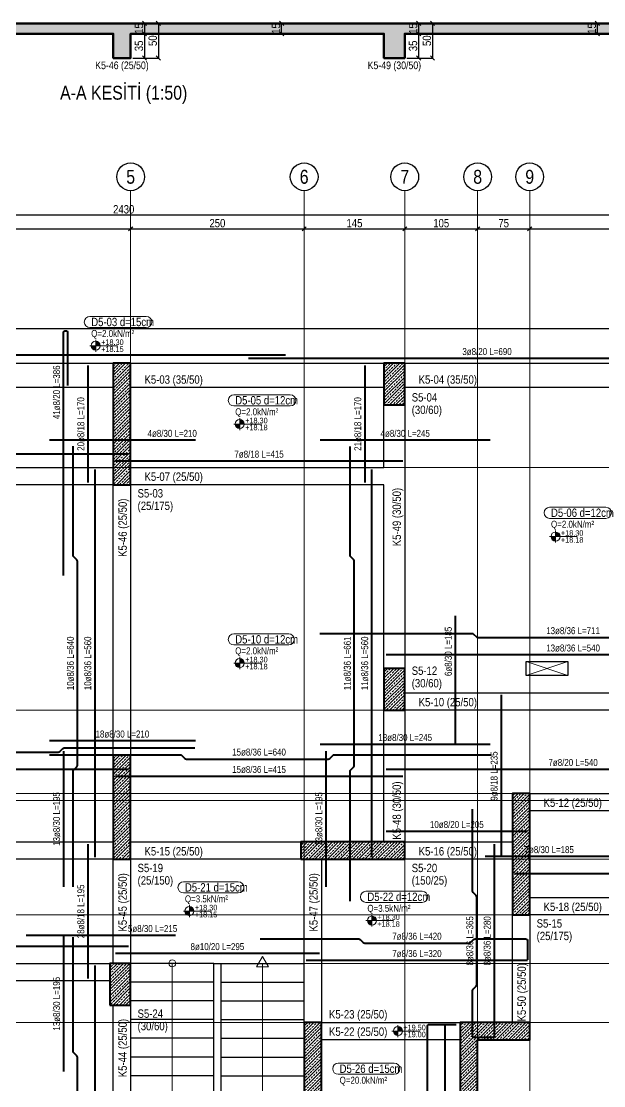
# Model space of a CAD drawing. Header units: millimetres. Extents: x 1294 to 4469, y 421 to 2814.
# Drawn here: x 2827 to 3666, y 1258 to 2792 of the extents above; entities that cross this region are included whole.
import ezdxf
from ezdxf.enums import TextEntityAlignment as Align

# ---------------------------------------------------------------- set-up
doc = ezdxf.new("R2010")
doc.units = ezdxf.units.MM
doc.linetypes.add('DASHED', pattern=[0.75, 0.5, -0.25])
for name, color, linetype, lineweight in [('AKS BALONU (BEYKENT)', 7, 'Continuous', 30), ('AKS CIZGISI (BEYKENT)', 252, 'DASHED', 20), ('AKS OLCU (BEYKENT)', 6, 'Continuous', 18), ('AKS YAZISI (BEYKENT)', 3, 'Continuous', 20), ('CIZGI (BEYKENT)', 1, 'Continuous', 20), ('DONATI (BEYKENT)', 4, 'Continuous', 40), ('DONATI YAZISI (BEYKENT)', 3, 'Continuous', 20), ('DOSEME ISMI (BEYKENT)', 9, 'Continuous', 20), ('DOSEME PAFTA (BEYKENT)', 3, 'Continuous', 20), ('KALIP BOSLUK (BEYKENT)', 30, 'Continuous', 25), ('KAT SINIRI (BEYKENT)', 41, 'Continuous', 25), ('KESIT CIZGISI (BEYKENT)', 3, 'Continuous', 50), ('KESIT ISMI (BEYKENT)', 6, 'Continuous', 20), ('KIRIS (BEYKENT)', 2, 'Continuous', 30), ('KIRIS ISMI (BEYKENT)', 40, 'Continuous', 20), ('KOLON (BEYKENT)', 3, 'Continuous', 40), ('KOLON ISMI (BEYKENT)', 91, 'Continuous', 20), ('KOT CIZGISI (BEYKENT)', 7, 'Continuous', 20), ('KOT YAZI (BEYKENT)', 7, 'Continuous', 20), ('MERDIVEN (BEYKENT)', 5, 'Continuous', 30), ('MERDIVEN YAZI (BEYKENT)', 51, 'Continuous', 20), ('OLCU (BEYKENT)', 14, 'Continuous', 20), ('TARAMA (BEYKENT)', 8, 'Continuous', 15), ('YUK YAZISI (BEYKENT)', 140, 'Continuous', 20)]:
    doc.layers.add(name, color=color, linetype=linetype, lineweight=lineweight)
doc.styles.add('DONATI YAZISI (BEYKENT)', font='')
doc.styles.add('YAZI (BEYKENT)', font='')
doc.styles.get('DONATI YAZISI (BEYKENT)').set_extended_font_data('Bahnschrift Light Condensed')
doc.styles.get('YAZI (BEYKENT)').set_extended_font_data('Bahnschrift Light Condensed')
doc.dimstyles.new('AKS_OLCU', dxfattribs={"dimtxt": 12, "dimasz": 3, "dimexe": 0.18, "dimexo": 3, "dimgap": 2, "dimtad": 1, "dimdec": 0, "dimrnd": 0.5, "dimzin": 12, "dimdsep": 46, "dimtxsty": 'YAZI (BEYKENT)', "dimtsz": 3, "dimcen": 0.09, "dimclrt": 7, "dimadec": 0, "dimazin": 0, "dimtfac": 1, "dimtdec": 4, "dimtix": 1, "dimtmove": 0, "dimatfit": 3, "dimfxl": 1, "dimtolj": 1, "dimtzin": 0, "dimarcsym": 0})
doc.dimstyles.new('PLAN_OLCU', dxfattribs={"dimtxt": 12, "dimasz": 3, "dimexe": 0.18, "dimexo": 3, "dimgap": 2, "dimtad": 1, "dimdec": 0, "dimrnd": 0.5, "dimzin": 12, "dimdsep": 46, "dimtxsty": 'YAZI (BEYKENT)', "dimtsz": 3, "dimcen": 0.09, "dimclrt": 7, "dimadec": 0, "dimazin": 0, "dimtfac": 1, "dimtdec": 4, "dimtix": 1, "dimtmove": 0, "dimatfit": 3, "dimfxl": 1, "dimtolj": 1, "dimtzin": 0, "dimarcsym": 0})
pattern_1 = [(45, (-86449.589, -21634.381), (-4.49012806, 4.49012806), []), (45, (-86445.099, -21634.381), (-4.49012806, 4.49012806), [3.175, -1.5875])]

# ---------------------------------------------------------------- blocks, each defined once
blk = doc.blocks.new('*D109')
at = {"layer": 'Defpoints', "color": 0, "transparency": 16777216}
for p in [(2984.1, 2789.1), (2984.1, 2774.1), (3004.1, 2774.1)]:
    blk.add_point(p, dxfattribs=at)
at = {"layer": 'OLCU (BEYKENT)', "color": 0, "lineweight": -2, "transparency": 16777216}
for p, q in [((2987.1, 2789.1), (3004.3, 2789.1)), ((3007.1, 2786.1), (3001.1, 2792.1)), ((3007.1, 2771.1), (3001.1, 2777.1)), ((3004.1, 2789.1), (3004.1, 2774.1)), ((2987.1, 2774.1), (3004.3, 2774.1))]:
    blk.add_line(p, q, dxfattribs=at)
at = {"layer": 'OLCU (BEYKENT)', "color": 7, "lineweight": 20, "transparency": 16777216, "insert": (2996.1, 2781.6), "char_height": 12, "attachment_point": 5, "rotation": 90, "style": 'YAZI (BEYKENT)'}
blk.add_mtext('\\A1;15', dxfattribs=at)
blk = doc.blocks.new('*D110')
at = {"layer": 'Defpoints', "color": 0, "transparency": 16777216}
for p in [(2984.1, 2774.1), (2984.1, 2739.1), (3004.1, 2739.1)]:
    blk.add_point(p, dxfattribs=at)
at = {"layer": 'OLCU (BEYKENT)', "color": 0, "lineweight": -2, "transparency": 16777216}
for p, q in [((3007.1, 2771.1), (3001.1, 2777.1)), ((2987.1, 2774.1), (3004.3, 2774.1)), ((3004.1, 2774.1), (3004.1, 2739.1)), ((2987.1, 2739.1), (3004.3, 2739.1)), ((3007.1, 2736.1), (3001.1, 2742.1))]:
    blk.add_line(p, q, dxfattribs=at)
at = {"layer": 'OLCU (BEYKENT)', "color": 7, "lineweight": 20, "transparency": 16777216, "insert": (2996, 2756.6), "char_height": 12, "attachment_point": 5, "rotation": 90, "style": 'YAZI (BEYKENT)'}
blk.add_mtext('\\A1;35', dxfattribs=at)
blk = doc.blocks.new('*D111')
at = {"layer": 'Defpoints', "color": 0, "transparency": 16777216}
for p in [(2984.1, 2789.1), (2984.1, 2739.1), (3024.1, 2739.1)]:
    blk.add_point(p, dxfattribs=at)
at = {"layer": 'OLCU (BEYKENT)', "color": 0, "lineweight": -2, "transparency": 16777216}
for p, q in [((2987.1, 2789.1), (3024.3, 2789.1)), ((3027.1, 2786.1), (3021.1, 2792.1)), ((3024.1, 2789.1), (3024.1, 2739.1)), ((2987.1, 2739.1), (3024.3, 2739.1)), ((3027.1, 2736.1), (3021.1, 2742.1))]:
    blk.add_line(p, q, dxfattribs=at)
at = {"layer": 'OLCU (BEYKENT)', "color": 7, "lineweight": 20, "transparency": 16777216, "insert": (3016, 2764.1), "char_height": 12, "attachment_point": 5, "rotation": 90, "style": 'YAZI (BEYKENT)'}
blk.add_mtext('\\A1;50', dxfattribs=at)
blk = doc.blocks.new('*D112')
at = {"layer": 'Defpoints', "color": 0, "transparency": 16777216}
for p in [(3379.1, 2789.1), (3379.1, 2774.1), (3399.1, 2774.1)]:
    blk.add_point(p, dxfattribs=at)
at = {"layer": 'OLCU (BEYKENT)', "color": 0, "lineweight": -2, "transparency": 16777216}
for p, q in [((3382.1, 2789.1), (3399.3, 2789.1)), ((3402.1, 2786.1), (3396.1, 2792.1)), ((3402.1, 2771.1), (3396.1, 2777.1)), ((3399.1, 2789.1), (3399.1, 2774.1)), ((3382.1, 2774.1), (3399.3, 2774.1))]:
    blk.add_line(p, q, dxfattribs=at)
at = {"layer": 'OLCU (BEYKENT)', "color": 7, "lineweight": 20, "transparency": 16777216, "insert": (3391.1, 2781.6), "char_height": 12, "attachment_point": 5, "rotation": 90, "style": 'YAZI (BEYKENT)'}
blk.add_mtext('\\A1;15', dxfattribs=at)
blk = doc.blocks.new('*D113')
at = {"layer": 'Defpoints', "color": 0, "transparency": 16777216}
for p in [(3379.1, 2774.1), (3379.1, 2739.1), (3399.1, 2739.1)]:
    blk.add_point(p, dxfattribs=at)
at = {"layer": 'OLCU (BEYKENT)', "color": 0, "lineweight": -2, "transparency": 16777216}
for p, q in [((3402.1, 2771.1), (3396.1, 2777.1)), ((3382.1, 2774.1), (3399.3, 2774.1)), ((3399.1, 2774.1), (3399.1, 2739.1)), ((3382.1, 2739.1), (3399.3, 2739.1)), ((3402.1, 2736.1), (3396.1, 2742.1))]:
    blk.add_line(p, q, dxfattribs=at)
at = {"layer": 'OLCU (BEYKENT)', "color": 7, "lineweight": 20, "transparency": 16777216, "insert": (3391, 2756.6), "char_height": 12, "attachment_point": 5, "rotation": 90, "style": 'YAZI (BEYKENT)'}
blk.add_mtext('\\A1;35', dxfattribs=at)
blk = doc.blocks.new('*D114')
at = {"layer": 'Defpoints', "color": 0, "transparency": 16777216}
for p in [(3379.1, 2789.1), (3379.1, 2739.1), (3419.1, 2739.1)]:
    blk.add_point(p, dxfattribs=at)
at = {"layer": 'OLCU (BEYKENT)', "color": 0, "lineweight": -2, "transparency": 16777216}
for p, q in [((3382.1, 2789.1), (3419.3, 2789.1)), ((3422.1, 2786.1), (3416.1, 2792.1)), ((3419.1, 2789.1), (3419.1, 2739.1)), ((3382.1, 2739.1), (3419.3, 2739.1)), ((3422.1, 2736.1), (3416.1, 2742.1))]:
    blk.add_line(p, q, dxfattribs=at)
at = {"layer": 'OLCU (BEYKENT)', "color": 7, "lineweight": 20, "transparency": 16777216, "insert": (3411, 2764.1), "char_height": 12, "attachment_point": 5, "rotation": 90, "style": 'YAZI (BEYKENT)'}
blk.add_mtext('\\A1;50', dxfattribs=at)
blk = doc.blocks.new('*D122')
at = {"layer": 'Defpoints', "color": 0, "transparency": 16777216}
for p in [(3636.6, 2789.1), (3656.6, 2789.1), (3636.6, 2774.1)]:
    blk.add_point(p, dxfattribs=at)
at = {"layer": 'OLCU (BEYKENT)', "color": 0, "lineweight": -2, "transparency": 16777216}
for p, q in [((3639.6, 2789.1), (3656.8, 2789.1)), ((3659.6, 2786.1), (3653.6, 2792.1)), ((3659.6, 2771.1), (3653.6, 2777.1)), ((3656.6, 2774.1), (3656.6, 2789.1)), ((3639.6, 2774.1), (3656.8, 2774.1))]:
    blk.add_line(p, q, dxfattribs=at)
at = {"layer": 'OLCU (BEYKENT)', "color": 7, "lineweight": 20, "transparency": 16777216, "insert": (3648.6, 2781.6), "char_height": 12, "attachment_point": 5, "rotation": 90, "style": 'YAZI (BEYKENT)'}
blk.add_mtext('\\A1;15', dxfattribs=at)
blk = doc.blocks.new('*D125')
at = {"layer": 'Defpoints', "color": 0, "transparency": 16777216}
for p in [(3181.6, 2789.1), (3201.6, 2789.1), (3181.6, 2774.1)]:
    blk.add_point(p, dxfattribs=at)
at = {"layer": 'OLCU (BEYKENT)', "color": 0, "lineweight": -2, "transparency": 16777216}
for p, q in [((3184.6, 2789.1), (3201.8, 2789.1)), ((3204.6, 2786.1), (3198.6, 2792.1)), ((3204.6, 2771.1), (3198.6, 2777.1)), ((3201.6, 2774.1), (3201.6, 2789.1)), ((3184.6, 2774.1), (3201.8, 2774.1))]:
    blk.add_line(p, q, dxfattribs=at)
at = {"layer": 'OLCU (BEYKENT)', "color": 7, "lineweight": 20, "transparency": 16777216, "insert": (3193.6, 2781.6), "char_height": 12, "attachment_point": 5, "rotation": 90, "style": 'YAZI (BEYKENT)'}
blk.add_mtext('\\A1;15', dxfattribs=at)
blk = doc.blocks.new('*D148')
at = {"layer": 'AKS OLCU (BEYKENT)', "color": 0, "lineweight": -2, "transparency": 16777216}
for p, q in [((1756.1, 2509.9), (1762.1, 2515.9)), ((1759.1, 2515.9), (1759.1, 2513.1)), ((1759.1, 2512.9), (4189.1, 2512.9)), ((4186.1, 2509.9), (4192.1, 2515.9)), ((4189.1, 2515.9), (4189.1, 2513.1))]:
    blk.add_line(p, q, dxfattribs=at)
at = {"layer": 'Defpoints', "color": 0, "transparency": 16777216}
for p in [(1759.1, 2512.9), (4189.1, 2512.9), (4189.1, 2512.9)]:
    blk.add_point(p, dxfattribs=at)
at = {"layer": 'AKS OLCU (BEYKENT)', "color": 7, "transparency": 16777216, "insert": (2974.1, 2521), "char_height": 12, "attachment_point": 5, "style": 'YAZI (BEYKENT)'}
blk.add_mtext('\\A1;2430', dxfattribs=at)
blk = doc.blocks.new('*D152')
at = {"layer": 'AKS OLCU (BEYKENT)', "color": 0, "lineweight": -2, "transparency": 16777216}
for p, q in [((2566.1, 2489.9), (2572.1, 2495.9)), ((2569.1, 2495.9), (2569.1, 2493.1)), ((2569.1, 2492.9), (2984.1, 2492.9)), ((2981.1, 2489.9), (2987.1, 2495.9)), ((2984.1, 2495.9), (2984.1, 2493.1))]:
    blk.add_line(p, q, dxfattribs=at)
at = {"layer": 'Defpoints', "color": 0, "transparency": 16777216}
for p in [(2569.1, 2492.9), (2984.1, 2492.9), (2984.1, 2492.9)]:
    blk.add_point(p, dxfattribs=at)
at = {"layer": 'AKS OLCU (BEYKENT)', "color": 7, "transparency": 16777216, "insert": (2776.6, 2501), "char_height": 12, "attachment_point": 5, "style": 'YAZI (BEYKENT)'}
blk.add_mtext('\\A1;415', dxfattribs=at)
blk = doc.blocks.new('*D153')
at = {"layer": 'AKS OLCU (BEYKENT)', "color": 0, "lineweight": -2, "transparency": 16777216}
for p, q in [((2981.1, 2489.9), (2987.1, 2495.9)), ((2984.1, 2495.9), (2984.1, 2493.1)), ((2984.1, 2492.9), (3234.1, 2492.9)), ((3231.1, 2489.9), (3237.1, 2495.9)), ((3234.1, 2495.9), (3234.1, 2493.1))]:
    blk.add_line(p, q, dxfattribs=at)
at = {"layer": 'Defpoints', "color": 0, "transparency": 16777216}
for p in [(2984.1, 2492.9), (3234.1, 2492.9), (3234.1, 2492.9)]:
    blk.add_point(p, dxfattribs=at)
at = {"layer": 'AKS OLCU (BEYKENT)', "color": 7, "transparency": 16777216, "insert": (3109.1, 2501), "char_height": 12, "attachment_point": 5, "style": 'YAZI (BEYKENT)'}
blk.add_mtext('\\A1;250', dxfattribs=at)
blk = doc.blocks.new('*D154')
at = {"layer": 'AKS OLCU (BEYKENT)', "color": 0, "lineweight": -2, "transparency": 16777216}
for p, q in [((3231.1, 2489.9), (3237.1, 2495.9)), ((3234.1, 2495.9), (3234.1, 2493.1)), ((3234.1, 2492.9), (3379.1, 2492.9)), ((3376.1, 2489.9), (3382.1, 2495.9)), ((3379.1, 2495.9), (3379.1, 2493.1))]:
    blk.add_line(p, q, dxfattribs=at)
at = {"layer": 'Defpoints', "color": 0, "transparency": 16777216}
for p in [(3234.1, 2492.9), (3379.1, 2492.9), (3379.1, 2492.9)]:
    blk.add_point(p, dxfattribs=at)
at = {"layer": 'AKS OLCU (BEYKENT)', "color": 7, "transparency": 16777216, "insert": (3306.6, 2501), "char_height": 12, "attachment_point": 5, "style": 'YAZI (BEYKENT)'}
blk.add_mtext('\\A1;145', dxfattribs=at)
blk = doc.blocks.new('*D155')
at = {"layer": 'AKS OLCU (BEYKENT)', "color": 0, "lineweight": -2, "transparency": 16777216}
for p, q in [((3376.1, 2489.9), (3382.1, 2495.9)), ((3379.1, 2495.9), (3379.1, 2493.1)), ((3379.1, 2492.9), (3484.1, 2492.9)), ((3481.1, 2489.9), (3487.1, 2495.9)), ((3484.1, 2495.9), (3484.1, 2493.1))]:
    blk.add_line(p, q, dxfattribs=at)
at = {"layer": 'Defpoints', "color": 0, "transparency": 16777216}
for p in [(3379.1, 2492.9), (3484.1, 2492.9), (3484.1, 2492.9)]:
    blk.add_point(p, dxfattribs=at)
at = {"layer": 'AKS OLCU (BEYKENT)', "color": 7, "transparency": 16777216, "insert": (3431.6, 2501), "char_height": 12, "attachment_point": 5, "style": 'YAZI (BEYKENT)'}
blk.add_mtext('\\A1;105', dxfattribs=at)
blk = doc.blocks.new('*D156')
at = {"layer": 'AKS OLCU (BEYKENT)', "color": 0, "lineweight": -2, "transparency": 16777216}
for p, q in [((3481.1, 2489.9), (3487.1, 2495.9)), ((3484.1, 2495.9), (3484.1, 2493.1)), ((3484.1, 2492.9), (3559.1, 2492.9)), ((3556.1, 2489.9), (3562.1, 2495.9)), ((3559.1, 2495.9), (3559.1, 2493.1))]:
    blk.add_line(p, q, dxfattribs=at)
at = {"layer": 'Defpoints', "color": 0, "transparency": 16777216}
for p in [(3484.1, 2492.9), (3559.1, 2492.9), (3559.1, 2492.9)]:
    blk.add_point(p, dxfattribs=at)
at = {"layer": 'AKS OLCU (BEYKENT)', "color": 7, "transparency": 16777216, "insert": (3521.6, 2501), "char_height": 12, "attachment_point": 5, "style": 'YAZI (BEYKENT)'}
blk.add_mtext('\\A1;75', dxfattribs=at)
blk = doc.blocks.new('*D157')
at = {"layer": 'AKS OLCU (BEYKENT)', "color": 0, "lineweight": -2, "transparency": 16777216}
for p, q in [((3556.1, 2489.9), (3562.1, 2495.9)), ((3559.1, 2495.9), (3559.1, 2493.1)), ((3559.1, 2492.9), (3894.1, 2492.9)), ((3891.1, 2489.9), (3897.1, 2495.9)), ((3894.1, 2495.9), (3894.1, 2493.1))]:
    blk.add_line(p, q, dxfattribs=at)
at = {"layer": 'Defpoints', "color": 0, "transparency": 16777216}
for p in [(3559.1, 2492.9), (3894.1, 2492.9), (3894.1, 2492.9)]:
    blk.add_point(p, dxfattribs=at)
at = {"layer": 'AKS OLCU (BEYKENT)', "color": 7, "transparency": 16777216, "insert": (3726.6, 2501), "char_height": 12, "attachment_point": 5, "style": 'YAZI (BEYKENT)'}
blk.add_mtext('\\A1;335', dxfattribs=at)

msp = doc.modelspace()

# ---------------------------------------------------------------- hatches: boundary and pattern name
at = {"layer": 'KOT CIZGISI (BEYKENT)', "true_color": 0x000000}
h = msp.add_hatch(color=18, dxfattribs=at)
h.dxf.hatch_style = 1
h.paths.add_polyline_path([(2933.8, 2324.4), (2927.3, 2324.4, 0.414214), (2933.8, 2317.9)])
h = msp.add_hatch(color=18, dxfattribs=at)
h.dxf.hatch_style = 1
h.paths.add_polyline_path([(2933.8, 2330.9), (2933.8, 2324.4), (2940.4, 2324.4, 0.414214)])
h = msp.add_hatch(color=18, dxfattribs=at)
h.dxf.hatch_style = 1
h.paths.add_polyline_path([(3141.3, 2211.5), (3134.8, 2211.5, 0.414214), (3141.3, 2205)])
h = msp.add_hatch(color=18, dxfattribs=at)
h.dxf.hatch_style = 1
h.paths.add_polyline_path([(3141.3, 2218), (3141.3, 2211.5), (3147.9, 2211.5, 0.414214)])
h = msp.add_hatch(color=18, dxfattribs=at)
h.dxf.hatch_style = 1
h.paths.add_polyline_path([(3596.3, 2049.4), (3589.8, 2049.4, 0.414214), (3596.3, 2042.9)])
h = msp.add_hatch(color=18, dxfattribs=at)
h.dxf.hatch_style = 1
h.paths.add_polyline_path([(3596.3, 2055.9), (3596.3, 2049.4), (3602.9, 2049.4, 0.414214)])
h = msp.add_hatch(color=18, dxfattribs=at)
h.dxf.hatch_style = 1
h.paths.add_polyline_path([(3141.3, 1873.4), (3141.3, 1866.9), (3147.9, 1866.9, 0.414214)])
h = msp.add_hatch(color=18, dxfattribs=at)
h.dxf.hatch_style = 1
h.paths.add_polyline_path([(3141.3, 1866.9), (3134.8, 1866.9, 0.414214), (3141.3, 1860.4)])
h = msp.add_hatch(color=18, dxfattribs=at)
h.dxf.hatch_style = 1
h.paths.add_polyline_path([(3068.8, 1509.4), (3062.3, 1509.4, 0.414214), (3068.8, 1502.9)])
h = msp.add_hatch(color=18, dxfattribs=at)
h.dxf.hatch_style = 1
h.paths.add_polyline_path([(3068.8, 1515.9), (3068.8, 1509.4), (3075.4, 1509.4, 0.414214)])
h = msp.add_hatch(color=18, dxfattribs=at)
h.dxf.hatch_style = 1
h.paths.add_polyline_path([(3331.7, 1495.9), (3325.2, 1495.9, 0.414214), (3331.7, 1489.3)])
h = msp.add_hatch(color=18, dxfattribs=at)
h.dxf.hatch_style = 1
h.paths.add_polyline_path([(3331.7, 1502.4), (3331.7, 1495.9), (3338.3, 1495.9, 0.414214)])
h = msp.add_hatch(color=18, dxfattribs=at)
h.dxf.hatch_style = 1
h.paths.add_polyline_path([(3369.2, 1336.6), (3362.7, 1336.6, 0.414214), (3369.2, 1330.1)])
h = msp.add_hatch(color=18, dxfattribs=at)
h.dxf.hatch_style = 1
h.paths.add_polyline_path([(3369.2, 1343.1), (3369.2, 1336.6), (3375.7, 1336.6, 0.414214)])
at = {"layer": 'TARAMA (BEYKENT)'}
h = msp.add_hatch(dxfattribs=at)
h.set_pattern_fill('ANSI33', color=256, style=0)
h.set_pattern_definition(pattern_1)
h.paths.add_polyline_path([(1759.1, 2789.1), (4189.1, 2789.1), (4189.1, 2739.1), (4164.1, 2739.1), (4164.1, 2774.1), (3894.1, 2774.1), (3894.1, 2739.1), (3869.1, 2739.1), (3869.1, 2774.1), (3379.1, 2774.1), (3379.1, 2739.1), (3349.1, 2739.1), (3349.1, 2774.1), (2984.1, 2774.1), (2984.1, 2739.1), (2959.1, 2739.1), (2959.1, 2774.1), (2599.1, 2774.1), (2599.1, 2739.1), (2569.1, 2739.1), (2569.1, 2774.1), (2079.1, 2774.1), (2079.1, 2739.1), (2054.1, 2739.1), (2054.1, 2774.1), (1784.1, 2774.1), (1784.1, 2739.1), (1759.1, 2739.1)])
h = msp.add_hatch(dxfattribs=at)
h.set_pattern_fill('ANSI33', color=256, style=0)
h.set_pattern_definition(pattern_1)
h.paths.add_polyline_path([(2959.1, 2124.1), (2984.1, 2124.1), (2984.1, 2299.1), (2959.1, 2299.1)])
h = msp.add_hatch(dxfattribs=at)
h.set_pattern_fill('ANSI33', color=256, style=0)
h.set_pattern_definition(pattern_1)
h.paths.add_polyline_path([(3349.1, 2239.1), (3379.1, 2239.1), (3379.1, 2299.1), (3349.1, 2299.1)])
h = msp.add_hatch(dxfattribs=at)
h.set_pattern_fill('ANSI33', color=256, style=0)
h.set_pattern_definition(pattern_1)
h.paths.add_polyline_path([(3349.1, 1799.1), (3379.1, 1799.1), (3379.1, 1859.1), (3349.1, 1859.1)])
h = msp.add_hatch(dxfattribs=at)
h.set_pattern_fill('ANSI33', color=256, style=0)
h.set_pattern_definition(pattern_1)
h.paths.add_polyline_path([(2959.1, 1584.1), (2984.1, 1584.1), (2984.1, 1734.1), (2959.1, 1734.1)])
h = msp.add_hatch(dxfattribs=at)
h.set_pattern_fill('ANSI33', color=256, style=0)
h.set_pattern_definition(pattern_1)
h.paths.add_polyline_path([(3534.1, 1504.1), (3559.1, 1504.1), (3559.1, 1679.1), (3534.1, 1679.1)])
h = msp.add_hatch(dxfattribs=at)
h.set_pattern_fill('ANSI33', color=256, style=0)
h.set_pattern_definition(pattern_1)
h.paths.add_polyline_path([(3229.1, 1584.1), (3379.1, 1584.1), (3379.1, 1609.1), (3229.1, 1609.1)])
h = msp.add_hatch(dxfattribs=at)
h.set_pattern_fill('ANSI33', color=256, style=0)
h.set_pattern_definition(pattern_1)
h.paths.add_polyline_path([(2954.1, 1374.1), (2984.1, 1374.1), (2984.1, 1434.1), (2954.1, 1434.1)])
h = msp.add_hatch(dxfattribs=at)
h.set_pattern_fill('ANSI33', color=256, style=0)
h.set_pattern_definition(pattern_1)
h.paths.add_polyline_path([(3234.1, 1083.1), (3259.1, 1083.1), (3259.1, 1349.1), (3234.1, 1349.1)])
h = msp.add_hatch(dxfattribs=at)
h.set_pattern_fill('ANSI33', color=256, style=0)
h.set_pattern_definition(pattern_1)
h.paths.add_polyline_path([(3484.1, 1324.1), (3559.1, 1324.1), (3559.1, 1349.1), (3459.1, 1349.1), (3459.1, 1083.1), (3484.1, 1083.1)])

# ---------------------------------------------------------------- linework, layer by layer
at = {"layer": 'AKS BALONU (BEYKENT)'}
for centre in [(2984.1, 2567.9), (3234.1, 2567.9), (3379.1, 2567.9), (3484.1, 2567.9), (3559.1, 2567.9)]:
    msp.add_circle(centre, 20, dxfattribs=at)
at = {"layer": 'AKS CIZGISI (BEYKENT)'}
for p, q in [((2984.1, 469.1), (2984.1, 2547.9)), ((3234.1, 469.1), (3234.1, 2547.9)), ((3379.1, 469.1), (3379.1, 2547.9)), ((3484.1, 469.1), (3484.1, 2547.9)), ((3559.1, 469.1), (3559.1, 2547.9)), ((1559.1, 2299.1), (4389.1, 2299.1)), ((1559.1, 2149.1), (4389.1, 2149.1)), ((1559.1, 1799.1), (4389.1, 1799.1)), ((1559.1, 1679.1), (4389.1, 1679.1)), ((1519.1, 1669.1), (4429.1, 1669.1)), ((1559.1, 1584.1), (4389.1, 1584.1)), ((1559.1, 1504.1), (4389.1, 1504.1)), ((1559.1, 1434.1), (4389.1, 1434.1)), ((1559.1, 1349.1), (4389.1, 1349.1))]:
    msp.add_line(p, q, dxfattribs=at)
at = {"layer": 'CIZGI (BEYKENT)'}
for p, q in [((3554.1, 1849.1), (3614.1, 1869.1)), ((3554.1, 1869.1), (3614.1, 1849.1))]:
    msp.add_line(p, q, dxfattribs=at)
at = {"layer": 'DONATI (BEYKENT)'}
for points in [[(2887.3, 1993.3), (2887.3, 2343.1, -0.414214), (2890.3, 2346.1), (2890.3, 2346.1, -0.414214), (2893.3, 2343.1), (2893.3, 2267.1)], [(2901.3, 1544.6), (2901.3, 1710.8, -0.198912), (2902.1, 1713), (2906.4, 1717.2, 0.198912), (2907.3, 1719.3), (2907.3, 2013.8, 0.198912), (2906.4, 2016), (2902.1, 2020.2, -0.198912), (2901.3, 2022.3), (2901.3, 2179.8)], [(3300.3, 1523.8), (3300.3, 1710.8, -0.198912), (3301.2, 1713), (3305.5, 1717.2, 0.198912), (3306.3, 1719.3), (3306.3, 2013.8, 0.198912), (3305.5, 2016), (3301.2, 2020.2, -0.198912), (3300.3, 2022.3), (3300.3, 2179.3)], [(3256.9, 1909.7), (3475.9, 1909.7, -0.198912), (3478, 1908.8), (3482.2, 1904.6, 0.198912), (3484.4, 1903.7), (3763.9, 1903.7, 0.198912), (3766, 1904.6), (3770.2, 1908.8, -0.198912), (3772.4, 1909.7), (3962.6, 1909.7)], [(2445.6, 1744.7), (2669.9, 1744.7, -0.198912), (2672, 1743.9), (2676.2, 1739.6, 0.198912), (2678.4, 1738.7), (2879.9, 1738.7, 0.198912), (2882, 1739.6), (2886.2, 1743.9, -0.198912), (2888.4, 1744.7), (3076.4, 1744.7)], [(2867.1, 1734.7), (3055.9, 1734.7, -0.198912), (3058, 1733.9), (3062.2, 1729.6, 0.198912), (3064.4, 1728.7), (3268.9, 1728.7, 0.198912), (3271, 1729.6), (3275.2, 1733.9, -0.198912), (3277.4, 1734.7), (3503.6, 1734.7)], [(3507.8, 1327.1), (3479.8, 1327.1, -0.414214), (3476.8, 1330.1), (3476.8, 1394.8, -0.198912), (3477.7, 1397), (3481.9, 1401.2, 0.198912), (3482.8, 1403.3), (3482.8, 1529.8, 0.198912), (3481.9, 1532), (3477.7, 1536.2, -0.198912), (3476.8, 1538.3), (3476.8, 1656.6)], [(2901.3, 831.3), (2901.3, 995.8, -0.198912), (2902.1, 998), (2906.4, 1002.2, 0.198912), (2907.3, 1004.3), (2907.3, 1298.8, 0.198912), (2906.4, 1301), (2902.1, 1305.2, -0.198912), (2901.3, 1307.3), (2901.3, 1472.1)], [(3170.6, 1469.3), (3312.9, 1469.3, -0.198912), (3315, 1468.5), (3319.2, 1464.2, 0.198912), (3321.4, 1463.3), (3471.9, 1463.3, 0.198912), (3474, 1464.2), (3478.2, 1468.5, -0.198912), (3480.4, 1469.3), (3553.1, 1469.3, -0.414214), (3556.1, 1466.3), (3556.1, 1439.3)], [(3453.2, 1086.1), (3414.6, 1086.1, -0.414214), (3411.6, 1089.1), (3411.6, 1343.1, -0.414214), (3414.6, 1346.1), (3453.2, 1346.1)]]:
    msp.add_lwpolyline(points, format="xyb", dxfattribs=at)
for points in [[(3207.1, 2311), (2007.1, 2311)], [(3941.1, 2306), (3154.1, 2306)], [(2922.3, 2296.1), (2922.3, 2127.1)], [(3321.3, 2296.1), (3321.3, 2127.1)], [(3077.4, 2188.1), (2867.1, 2188.1)], [(3502.1, 2188.1), (3257.4, 2188.1)], [(2981.1, 2168.1), (2572.1, 2168.1)], [(3376.1, 2158.1), (2962.1, 2158.1)], [(2932.3, 2146.1), (2932.3, 1587.1)], [(3331.3, 2146.1), (3331.3, 1587.1)], [(3451.8, 1935.1), (3451.8, 1750.6)], [(3891.1, 1878.7), (3352.1, 1878.7)], [(3517.8, 1821.1), (3517.8, 1587.1)], [(3077.4, 1754.7), (2867.1, 1754.7)], [(3502.1, 1749.7), (3257.4, 1749.7)], [(2887.3, 1739.8), (2887.3, 1544.6)], [(3265.3, 1739.8), (3265.3, 1544.6)], [(2981.1, 1713.7), (2572.1, 1713.7)], [(3376.1, 1703.7), (2962.1, 1703.7)], [(3891.1, 1713.7), (3352.1, 1713.7)], [(3556.1, 1624.3), (3352.1, 1624.3)], [(2922.3, 1606.1), (2922.3, 1412.1)], [(3507.8, 1606.1), (3507.8, 1327.1)], [(3679.6, 1588.1), (3494.9, 1588.1)], [(4061.1, 1563.1), (3537.1, 1563.1)], [(3048.6, 1474.3), (2833.6, 1474.3)], [(2887.3, 1473.6), (2887.3, 1278.3)], [(2981.1, 1458.3), (2467.1, 1458.3)], [(3256.1, 1448.3), (2962.1, 1448.3)], [(2932.3, 1431.1), (2932.3, 872.1)], [(3556.1, 1438.3), (3237.1, 1438.3)], [(3436.6, 1346.1), (3436.6, 1086.1)]]:
    msp.add_lwpolyline(points, dxfattribs=at)
at = {"layer": 'DOSEME PAFTA (BEYKENT)'}
for points in [[(2925.3, 2366.6), (3006.6, 2366.6, -1), (3006.6, 2350.6), (2925.3, 2350.6, -1)], [(3132.8, 2253.6), (3214.1, 2253.6, -1), (3214.1, 2237.6), (3132.8, 2237.6, -1)], [(3587.8, 2091.6), (3668.8, 2091.6, -1), (3668.8, 2075.6), (3587.8, 2075.6, -1)], [(3132.8, 1909.1), (3211.8, 1909.1, -1), (3211.8, 1893.1), (3132.8, 1893.1, -1)], [(3060.3, 1551.6), (3139.2, 1551.6, -1), (3139.2, 1535.6), (3060.3, 1535.6, -1)], [(3323.2, 1538), (3404.2, 1538, -1), (3404.2, 1522), (3323.2, 1522, -1)], [(3283.2, 1290.2), (3364, 1290.2, -1), (3364, 1274.2), (3283.2, 1274.2, -1)]]:
    msp.add_lwpolyline(points, format="xyb", close=True, dxfattribs=at)
at = {"layer": 'KALIP BOSLUK (BEYKENT)'}
msp.add_lwpolyline([(3554.1, 1869.1), (3614.1, 1869.1), (3614.1, 1849.1), (3554.1, 1849.1)], close=True, dxfattribs=at)
at = {"layer": 'KAT SINIRI (BEYKENT)'}
for p, q in [((3104.1, 1434.1), (2984.1, 1434.1)), ((3114.1, 1434.1), (3234.1, 1434.1))]:
    msp.add_line(p, q, dxfattribs=at)
for points in [[(2004.1, 2349.1), (3944.1, 2349.1), (3944.1, 2299.1), (4189.1, 2299.1), (4189.1, 1654.1), (4064.1, 1654.1), (4064.1, 1504.1), (3559.1, 1504.1), (3559.1, 1324.1), (3484.1, 1324.1), (3484.1, 1083.1), (2984.1, 1083.1), (2984.1, 719.1), (2649.1, 719.1), (2649.1, 669.1), (2004.1, 669.1), (2004.1, 719.1), (1759.1, 719.1), (1759.1, 1349.1), (1884.1, 1349.1), (1884.1, 1669.1), (1759.1, 1669.1), (1759.1, 2299.1), (2004.1, 2299.1)], [(3104.1, 1434.1), (3114.1, 1434.1), (3114.1, 1218.1), (3104.1, 1218.1)]]:
    msp.add_lwpolyline(points, close=True, dxfattribs=at)
at = {"layer": 'KESIT CIZGISI (BEYKENT)'}
msp.add_lwpolyline([(1759.1, 2789.1), (4189.1, 2789.1), (4189.1, 2739.1), (4164.1, 2739.1), (4164.1, 2774.1), (3894.1, 2774.1), (3894.1, 2739.1), (3869.1, 2739.1), (3869.1, 2774.1), (3379.1, 2774.1), (3379.1, 2739.1), (3349.1, 2739.1), (3349.1, 2774.1), (2984.1, 2774.1), (2984.1, 2739.1), (2959.1, 2739.1), (2959.1, 2774.1), (2599.1, 2774.1)], dxfattribs=at)
at = {"layer": 'KIRIS (BEYKENT)'}
for p, q in [((2599.1, 2299.1), (2959.1, 2299.1)), ((2984.1, 2299.1), (3349.1, 2299.1)), ((3379.1, 2299.1), (3869.1, 2299.1)), ((2959.1, 2264.1), (2599.1, 2264.1)), ((3349.1, 2264.1), (2984.1, 2264.1)), ((3869.1, 2264.1), (3379.1, 2264.1)), ((3349.1, 2149.1), (3349.1, 2239.1)), ((3379.1, 2239.1), (3379.1, 1859.1)), ((2599.1, 2149.1), (2959.1, 2149.1)), ((2984.1, 2149.1), (3349.1, 2149.1)), ((2959.1, 2124.1), (2599.1, 2124.1)), ((2959.1, 1734.1), (2959.1, 2124.1)), ((3349.1, 2124.1), (2984.1, 2124.1)), ((2984.1, 2124.1), (2984.1, 1734.1)), ((3349.1, 1859.1), (3349.1, 2124.1)), ((3379.1, 1824.1), (3864.1, 1824.1)), ((3349.1, 1609.1), (3349.1, 1799.1)), ((3864.1, 1799.1), (3379.1, 1799.1)), ((3379.1, 1799.1), (3379.1, 1609.1)), ((3559.1, 1679.1), (3869.1, 1679.1)), ((4039.1, 1654.1), (3559.1, 1654.1)), ((2629.1, 1609.1), (2959.1, 1609.1)), ((2984.1, 1609.1), (3229.1, 1609.1)), ((3379.1, 1609.1), (3534.1, 1609.1)), ((2959.1, 1584.1), (2629.1, 1584.1)), ((2959.1, 1434.1), (2959.1, 1584.1)), ((3229.1, 1584.1), (2984.1, 1584.1)), ((2984.1, 1584.1), (2984.1, 1434.1)), ((3234.1, 1349.1), (3234.1, 1584.1)), ((3259.1, 1584.1), (3259.1, 1349.1)), ((3534.1, 1584.1), (3379.1, 1584.1)), ((3559.1, 1529.1), (4039.1, 1529.1)), ((3534.1, 1349.1), (3534.1, 1504.1)), ((4064.1, 1504.1), (3559.1, 1504.1)), ((3559.1, 1504.1), (3559.1, 1349.1)), ((2629.1, 1434.1), (2954.1, 1434.1)), ((2954.1, 1409.1), (2629.1, 1409.1)), ((2959.1, 1143.1), (2959.1, 1374.1)), ((2984.1, 1374.1), (2984.1, 1143.1)), ((3259.1, 1349.1), (3459.1, 1349.1)), ((3459.1, 1324.1), (3259.1, 1324.1))]:
    msp.add_line(p, q, dxfattribs=at)
at = {"layer": 'KOLON (BEYKENT)'}
for points in [[(2959.1, 2124.1), (2984.1, 2124.1), (2984.1, 2299.1), (2959.1, 2299.1)], [(3349.1, 2239.1), (3379.1, 2239.1), (3379.1, 2299.1), (3349.1, 2299.1)], [(3349.1, 1799.1), (3379.1, 1799.1), (3379.1, 1859.1), (3349.1, 1859.1)], [(2959.1, 1584.1), (2984.1, 1584.1), (2984.1, 1734.1), (2959.1, 1734.1)], [(3534.1, 1504.1), (3559.1, 1504.1), (3559.1, 1679.1), (3534.1, 1679.1)], [(3229.1, 1584.1), (3379.1, 1584.1), (3379.1, 1609.1), (3229.1, 1609.1)], [(2954.1, 1374.1), (2984.1, 1374.1), (2984.1, 1434.1), (2954.1, 1434.1)], [(3234.1, 1083.1), (3259.1, 1083.1), (3259.1, 1349.1), (3234.1, 1349.1)], [(3484.1, 1324.1), (3559.1, 1324.1), (3559.1, 1349.1), (3459.1, 1349.1), (3459.1, 1083.1), (3484.1, 1083.1)]]:
    msp.add_lwpolyline(points, close=True, dxfattribs=at)
at = {"layer": 'KOT CIZGISI (BEYKENT)'}
for p, q in [((2933.8, 2333.1), (2933.8, 2315.7)), ((2925.1, 2324.4), (2965.1, 2324.4)), ((3132.6, 2211.5), (3172.6, 2211.5)), ((3141.3, 2220.2), (3141.3, 2202.8)), ((3596.3, 2058.1), (3596.3, 2040.7)), ((3587.6, 2049.4), (3627.6, 2049.4)), ((3141.3, 1875.6), (3141.3, 1858.2)), ((3132.6, 1866.9), (3172.6, 1866.9)), ((3060.1, 1509.4), (3100.1, 1509.4)), ((3068.8, 1518.1), (3068.8, 1500.7)), ((3331.7, 1504.6), (3331.7, 1487.2)), ((3323, 1495.9), (3363, 1495.9)), ((3360.5, 1336.6), (3400.5, 1336.6)), ((3369.2, 1345.3), (3369.2, 1327.9))]:
    msp.add_line(p, q, dxfattribs=at)
for centre in [(2933.8, 2324.4), (3141.3, 2211.5), (3596.3, 2049.4), (3141.3, 1866.9), (3068.8, 1509.4), (3331.7, 1495.9), (3369.2, 1336.6)]:
    msp.add_circle(centre, 6.52, dxfattribs=at)
at = {"layer": 'MERDIVEN (BEYKENT)'}
for p, q in [((3104.1, 1407.1), (2984.1, 1407.1)), ((3114.1, 1407.1), (3234.1, 1407.1)), ((3104.1, 1380.1), (2984.1, 1380.1)), ((3114.1, 1380.1), (3234.1, 1380.1)), ((3104.1, 1353.1), (2984.1, 1353.1)), ((3114.1, 1353.1), (3234.1, 1353.1)), ((3104.1, 1326.1), (2984.1, 1326.1)), ((3114.1, 1326.1), (3234.1, 1326.1)), ((3104.1, 1299.1), (2984.1, 1299.1)), ((3114.1, 1299.1), (3234.1, 1299.1)), ((3104.1, 1272.1), (2984.1, 1272.1)), ((3114.1, 1272.1), (3234.1, 1272.1))]:
    msp.add_line(p, q, dxfattribs=at)
at = {"layer": 'MERDIVEN YAZI (BEYKENT)'}
msp.add_lwpolyline([(3174.1, 1444.1), (3165.5, 1429.1), (3182.8, 1429.1)], close=True, dxfattribs=at)
msp.add_lwpolyline([(3044.1, 1434.1), (3044.1, 1163.1), (3174.1, 1163.1), (3174.1, 1434.1)], dxfattribs=at)
msp.add_circle((3044.1, 1434.1), 5, dxfattribs=at)
at = {"layer": 'TARAMA (BEYKENT)'}
msp.add_lwpolyline([(1759.1, 2789.1), (4189.1, 2789.1), (4189.1, 2739.1), (4164.1, 2739.1), (4164.1, 2774.1), (3894.1, 2774.1), (3894.1, 2739.1), (3869.1, 2739.1), (3869.1, 2774.1), (3379.1, 2774.1), (3379.1, 2739.1), (3349.1, 2739.1), (3349.1, 2774.1), (2984.1, 2774.1), (2984.1, 2739.1), (2959.1, 2739.1), (2959.1, 2774.1), (2599.1, 2774.1)], dxfattribs=at)

# ---------------------------------------------------------------- texts
at = {"layer": 'AKS YAZISI (BEYKENT)', "style": 'YAZI (BEYKENT)'}
for s, p in [('5', (2984.1, 2567.9)), ('6', (3234.1, 2567.9)), ('7', (3379.1, 2567.9)), ('8', (3484.1, 2567.9)), ('9', (3559.1, 2567.9))]:
    msp.add_text(s, height=20, dxfattribs=at).set_placement(p, align=Align.MIDDLE_CENTER)
at = {"layer": 'DONATI YAZISI (BEYKENT)', "style": 'DONATI YAZISI (BEYKENT)'}
for s, p in [('3ø8/20 L=690', (3497.6, 2316)), ('4ø8/30 L=210', (3044, 2198.1)), ('4ø8/30 L=245', (3379.7, 2198.1)), ('7ø8/18 L=415', (3169.1, 2168.1)), ('13ø8/36 L=711', (3621.6, 1913.7)), ('13ø8/36 L=540', (3621.6, 1888.7)), ('18ø8/30 L=210', (2972.2, 1764.7)), ('18ø8/30 L=245', (3379.7, 1759.7)), ('15ø8/36 L=640', (3169.1, 1738.7)), ('15ø8/36 L=415', (3169.1, 1713.7)), ('7ø8/20 L=540', (3621.6, 1723.7)), ('10ø8/20 L=205', (3454.1, 1634.3)), ('7ø8/30 L=185', (3587.2, 1598.1)), ('5ø8/30 L=215', (3015.7, 1484.3)), ('7ø8/36 L=420', (3396.6, 1473.3)), ('8ø10/20 L=295', (3109.1, 1458.3)), ('7ø8/36 L=320', (3396.6, 1448.3))]:
    msp.add_text(s, height=10, dxfattribs=at).set_placement(p, align=Align.MIDDLE_CENTER)
for s, p in [('41ø8/20 L=386', (2877.3, 2257.3)), ('20ø8/18 L=170', (2912.3, 2211.6)), ('21ø8/18 L=170', (3311.3, 2211.6)), ('6ø8/30 L=185', (3441.8, 1883.8)), ('10ø8/36 L=640', (2897.3, 1866.6)), ('10ø8/36 L=560', (2922.3, 1866.6)), ('11ø8/36 L=661', (3296.3, 1866.6)), ('11ø8/36 L=560', (3321.3, 1866.6)), ('9ø8/18 L=235', (3507.8, 1704.1)), ('13ø8/30 L=195', (2877.3, 1642.2)), ('13ø8/30 L=195', (3255.3, 1642.2)), ('28ø8/18 L=195', (2912.3, 1509.1)), ('8ø8/36 L=365', (3472.8, 1466.6)), ('8ø8/36 L=280', (3497.8, 1466.6)), ('13ø8/30 L=195', (2877.3, 1375.9))]:
    msp.add_text(s, height=10, rotation=90, dxfattribs=at).set_placement(p, align=Align.MIDDLE_CENTER)
at = {"layer": 'DOSEME ISMI (BEYKENT)', "style": 'YAZI (BEYKENT)'}
for s, p in [('D5-03 d=15cm', (2927.3, 2349.1)), ('D5-05 d=12cm', (3134.8, 2236.2)), ('D5-06 d=12cm', (3589.8, 2074.1)), ('D5-10 d=12cm', (3134.8, 1891.6)), ('D5-21 d=15cm', (3062.3, 1534.1)), ('D5-22 d=12cm', (3325.2, 1520.5)), ('D5-26 d=15cm', (3285.2, 1272.7))]:
    msp.add_text(s, height=12, dxfattribs=at).set_placement(p, align=Align.BOTTOM_LEFT)
at = {"layer": 'KESIT ISMI (BEYKENT)', "lineweight": 20, "style": 'YAZI (BEYKENT)'}
msp.add_text('A-A KESİTİ (1:50)', height=20, dxfattribs=at).set_placement((2974.1, 2699.1), align=Align.TOP_CENTER)
at = {"layer": 'KIRIS ISMI (BEYKENT)', "style": 'YAZI (BEYKENT)'}
for s, p in [('K5-46 (25/50)', (2971.6, 2734.1)), ('K5-49 (30/50)', (3364.1, 2734.1))]:
    msp.add_text(s, height=11, dxfattribs=at).set_placement(p, align=Align.TOP_CENTER)
for s, p in [('K5-03 (35/50)', (3004.1, 2266.1)), ('K5-04 (35/50)', (3399.1, 2266.1)), ('K5-07 (25/50)', (3004.1, 2126.1)), ('K5-10 (25/50)', (3399.1, 1801.1)), ('K5-12 (25/50)', (3579.1, 1656.1)), ('K5-15 (25/50)', (3004.1, 1586.1)), ('K5-16 (25/50)', (3399.1, 1586.1)), ('K5-18 (25/50)', (3579.1, 1506.1)), ('K5-23 (25/50)', (3269.9, 1351.1)), ('K5-22 (25/50)', (3269.9, 1326.1))]:
    msp.add_text(s, height=12, dxfattribs=at).set_placement(p, align=Align.BOTTOM_LEFT)
for s, p in [('K5-49 (30/50)', (3377.1, 2119.5)), ('K5-46 (25/50)', (2982.1, 2104.1)), ('K5-48 (30/50)', (3377.1, 1696.4)), ('K5-45 (25/50)', (2982.1, 1564.1)), ('K5-47 (25/50)', (3257.1, 1564.1)), ('K5-50 (25/50)', (3557.1, 1434.5)), ('K5-44 (25/50)', (2982.1, 1354.1))]:
    msp.add_text(s, height=12, rotation=90, dxfattribs=at).set_placement(p, align=Align.BOTTOM_RIGHT)
at = {"layer": 'KOLON ISMI (BEYKENT)', "style": 'YAZI (BEYKENT)'}
for s, p in [('S5-04', (3389.1, 2240.4)), ('(30/60)', (3389.1, 2222.4)), ('S5-03', (2994.1, 2102.1)), ('(25/175)', (2994.1, 2084.1)), ('S5-12', (3389.1, 1846.4)), ('(30/60)', (3389.1, 1828.4)), ('S5-19', (2994.1, 1562.1)), ('S5-20', (3389.1, 1562.1)), ('(25/150)', (2994.1, 1544.1)), ('(150/25)', (3389.1, 1544.1)), ('S5-15', (3569.1, 1482.1)), ('(25/175)', (3569.1, 1464.1)), ('S5-24', (2994.1, 1352.1)), ('(30/60)', (2994.1, 1334.1))]:
    msp.add_text(s, height=12, dxfattribs=at).set_placement(p, align=Align.BOTTOM_LEFT)
at = {"layer": 'KOT YAZI (BEYKENT)', "style": 'YAZI (BEYKENT)'}
for s, p in [('+18.30', (2941.6, 2323.1)), ('+18.15', (2941.6, 2313.1)), ('+18.30', (3149.1, 2210.2)), ('+18.18', (3149.1, 2200.2)), ('+18.30', (3604.1, 2048.1)), ('+18.18', (3604.1, 2038.1)), ('+18.30', (3149.1, 1865.6)), ('+18.18', (3149.1, 1855.6)), ('+18.30', (3076.6, 1508.1)), ('+18.15', (3076.6, 1498.1)), ('+18.30', (3339.5, 1494.5)), ('+18.18', (3339.5, 1484.5)), ('+19.50', (3377, 1335.3)), ('+19.00', (3377, 1325.3))]:
    msp.add_text(s, height=8, dxfattribs=at).set_placement(p, align=Align.BOTTOM_LEFT)
at = {"layer": 'YUK YAZISI (BEYKENT)', "style": 'YAZI (BEYKENT)'}
for s, p in [('Q=2.0kN/m²', (2927.3, 2334.1)), ('Q=2.0kN/m²', (3134.8, 2221.2)), ('Q=2.0kN/m²', (3589.8, 2059.1)), ('Q=2.0kN/m²', (3134.8, 1876.6)), ('Q=3.5kN/m²', (3062.3, 1519.1)), ('Q=3.5kN/m²', (3325.2, 1505.5)), ('Q=20.0kN/m²', (3285.2, 1257.7))]:
    msp.add_text(s, height=10, dxfattribs=at).set_placement(p, align=Align.BOTTOM_LEFT)

# ---------------------------------------------------------------- dimensions: what is measured, and where the dimension line sits
at = {"layer": 'AKS OLCU (BEYKENT)'}
for p1, p2, picture, middle in [((1759.1, 2512.9), (4189.1, 2512.9), '*D148', (2974.1, 2521)), ((2569.1, 2492.9), (2984.1, 2492.9), '*D152', (2776.6, 2501)), ((2984.1, 2492.9), (3234.1, 2492.9), '*D153', (3109.1, 2501)), ((3234.1, 2492.9), (3379.1, 2492.9), '*D154', (3306.6, 2501)), ((3379.1, 2492.9), (3484.1, 2492.9), '*D155', (3431.6, 2501)), ((3484.1, 2492.9), (3559.1, 2492.9), '*D156', (3521.6, 2501)), ((3559.1, 2492.9), (3894.1, 2492.9), '*D157', (3726.6, 2501))]:
    dim = msp.add_aligned_dim(p1=p1, p2=p2, distance=0, dimstyle='AKS_OLCU', dxfattribs=at)
    dim.commit()
    dim.dimension.update_dxf_attribs({"geometry": picture, "text_midpoint": middle})
at = {"layer": 'OLCU (BEYKENT)', "lineweight": 20}
for p1, p2, distance, picture, middle in [((2984.1, 2789.1), (2984.1, 2774.1), 20, '*D109', (2996.1, 2781.6)), ((2984.1, 2789.1), (2984.1, 2739.1), 40, '*D111', (3016, 2764.1)), ((2984.1, 2774.1), (2984.1, 2739.1), 20, '*D110', (2996, 2756.6)), ((3181.6, 2774.1), (3181.6, 2789.1), -20, '*D125', (3193.6, 2781.6)), ((3379.1, 2789.1), (3379.1, 2774.1), 20, '*D112', (3391.1, 2781.6)), ((3379.1, 2789.1), (3379.1, 2739.1), 40, '*D114', (3411, 2764.1)), ((3379.1, 2774.1), (3379.1, 2739.1), 20, '*D113', (3391, 2756.6)), ((3636.6, 2774.1), (3636.6, 2789.1), -20, '*D122', (3648.6, 2781.6))]:
    dim = msp.add_aligned_dim(p1=p1, p2=p2, distance=distance, dimstyle='PLAN_OLCU', dxfattribs=at)
    dim.commit()
    dim.dimension.update_dxf_attribs({"geometry": picture, "text_midpoint": middle})

doc.saveas('drawing.dxf')
